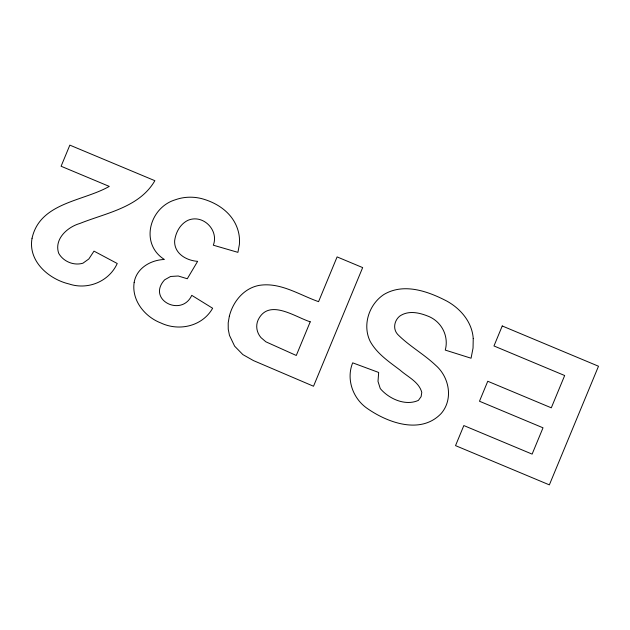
<?xml version="1.0" encoding="UTF-8"?>
<svg xmlns="http://www.w3.org/2000/svg" width="630" height="630" viewBox="0 0 630 630"><rect width="100%" height="100%" fill="white"/><g stroke="black" fill="none" stroke-linecap="round" stroke-linejoin="round"><path stroke-width="0.94" d="M473.232 338.562L473.043 348.067L471.067 358.218L445.268 350.091C449.166 335.64 441.118 320.749 427.061 315.795C418.265 312.378 407.783 310.393 399.538 316.26C394.262 320.804 392.726 328.844 397.561 334.286C409.091 345.988 423.817 354.029 435.747 365.361C449.3 377.165 453.498 399.223 441.205 413.469C420.738 435.047 387.214 422.691 366.455 407.878C352.611 397.845 346.091 378.913 352.682 362.833L378.677 372.464L378 381.402L380.26 388.56C389.001 398.908 405.334 406.248 418.375 400.397L421.108 396.672L421.777 392.372C418.997 381.835 407.641 376.858 400.097 370.133C389.12 361.809 377.118 353.839 370.251 341.507C362.14 325.23 368.928 304.44 383.796 294.564C403.688 282.618 427.849 291.21 446.733 301.045C460.672 308.692 472.161 322.182 473.232 338.562M134.166 282.39C131.41 300.203 144.719 316.764 160.784 322.93C178.999 331.624 202.395 326.379 212.641 308.251L191.756 295.336C181.653 317.614 146.349 299.628 164.666 279.799L170.604 276.475L178.243 276.003L187.283 278.751L197.631 261.34C186.37 260.576 174.132 253.559 174.628 240.888C175.707 232.509 179.944 224.39 187.685 220.429C202.726 213.712 219.161 229.95 213.326 245.204L237.912 252.354L239.368 244.598A40.942 38.328 24.1 0 0 234.832 222.626C227.966 209.948 214.854 202.049 201.206 198.505A44.147 41.328 24.1 0 0 175.321 199.781C149.46 207.538 139.584 243.786 164.375 259.481C150.783 259.946 136.56 268.112 134.166 282.39M32.051 238.274C27.862 261.088 48.652 279.129 69.048 283.965C87.704 290.257 109.014 281.626 117.235 263.505L93.996 251.134L88.822 258.985L82.924 263.206C73.836 265.923 63.331 261.568 58.708 253.315C53.857 239.124 67.402 227.036 79.915 223.453C106.383 212.83 139.395 207.467 154.87 180.692L69.843 145.128L61.094 166.249L109.266 186.401C82.995 201.45 39.926 202.466 32.051 238.274M229.351 316.142L228.202 322.82L228.241 329.222L229.462 335.365L234.628 346.177L242.865 354.595L253.449 360.588L313.519 386.237L362.659 267.593L337.105 256.906L318.567 301.66C299.407 294.942 280.263 281.933 259.127 285.39C243.826 288.257 233.029 301.573 229.351 316.142M310.228 321.812L296.281 355.477L265.884 341.814L260.97 337.601A17.758 16.616 24.1 0 1 258.15 319.875C268.829 298.029 294.998 317 310.228 321.812M502.244 325.97L493.967 345.964L564.669 375.527L551.297 407.823L487.762 381.252L479.477 401.239L543.013 427.809L532.122 454.112L463.837 425.557L455.529 445.623L549.36 484.872L598.5 366.227L502.244 325.97"/></g></svg>
